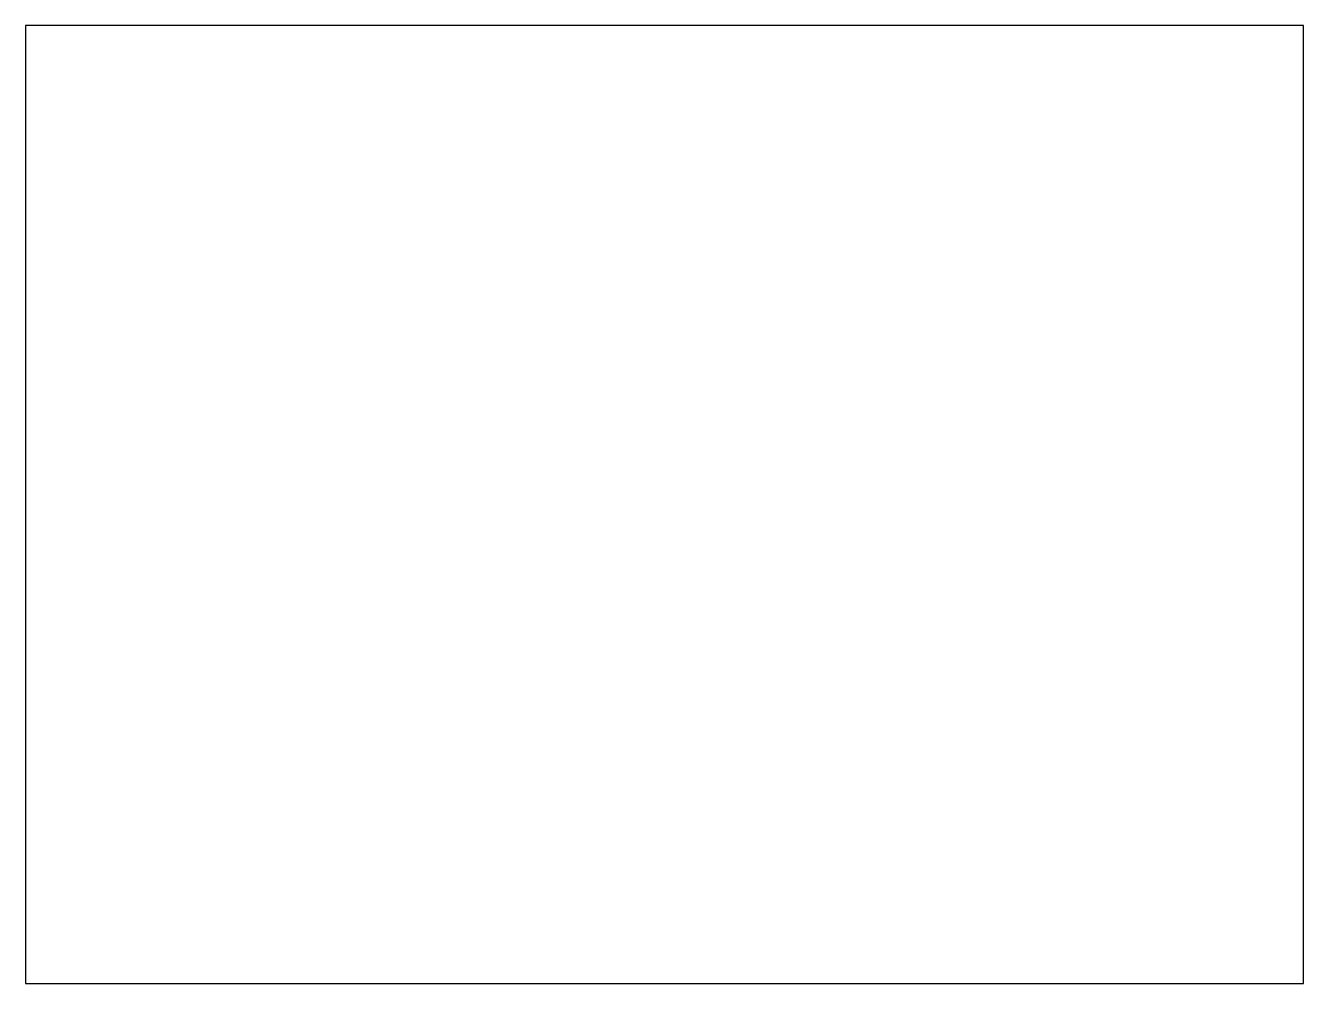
# Model space of a CAD drawing. Extents: x 0 to 40, y 0 to 30.
import ezdxf

# ---------------------------------------------------------------- set-up
doc = ezdxf.new("R2010")
doc.units = 0

msp = doc.modelspace()

# ---------------------------------------------------------------- linework, layer by layer
at = {"layer": 'PCB_OUTLINE'}
for p, q in [((40, 30), (0, 30)), ((0, 30), (0, 0)), ((40, 0), (40, 30)), ((0, 0), (40, 0))]:
    msp.add_line(p, q, dxfattribs=at)

doc.saveas('drawing.dxf')
